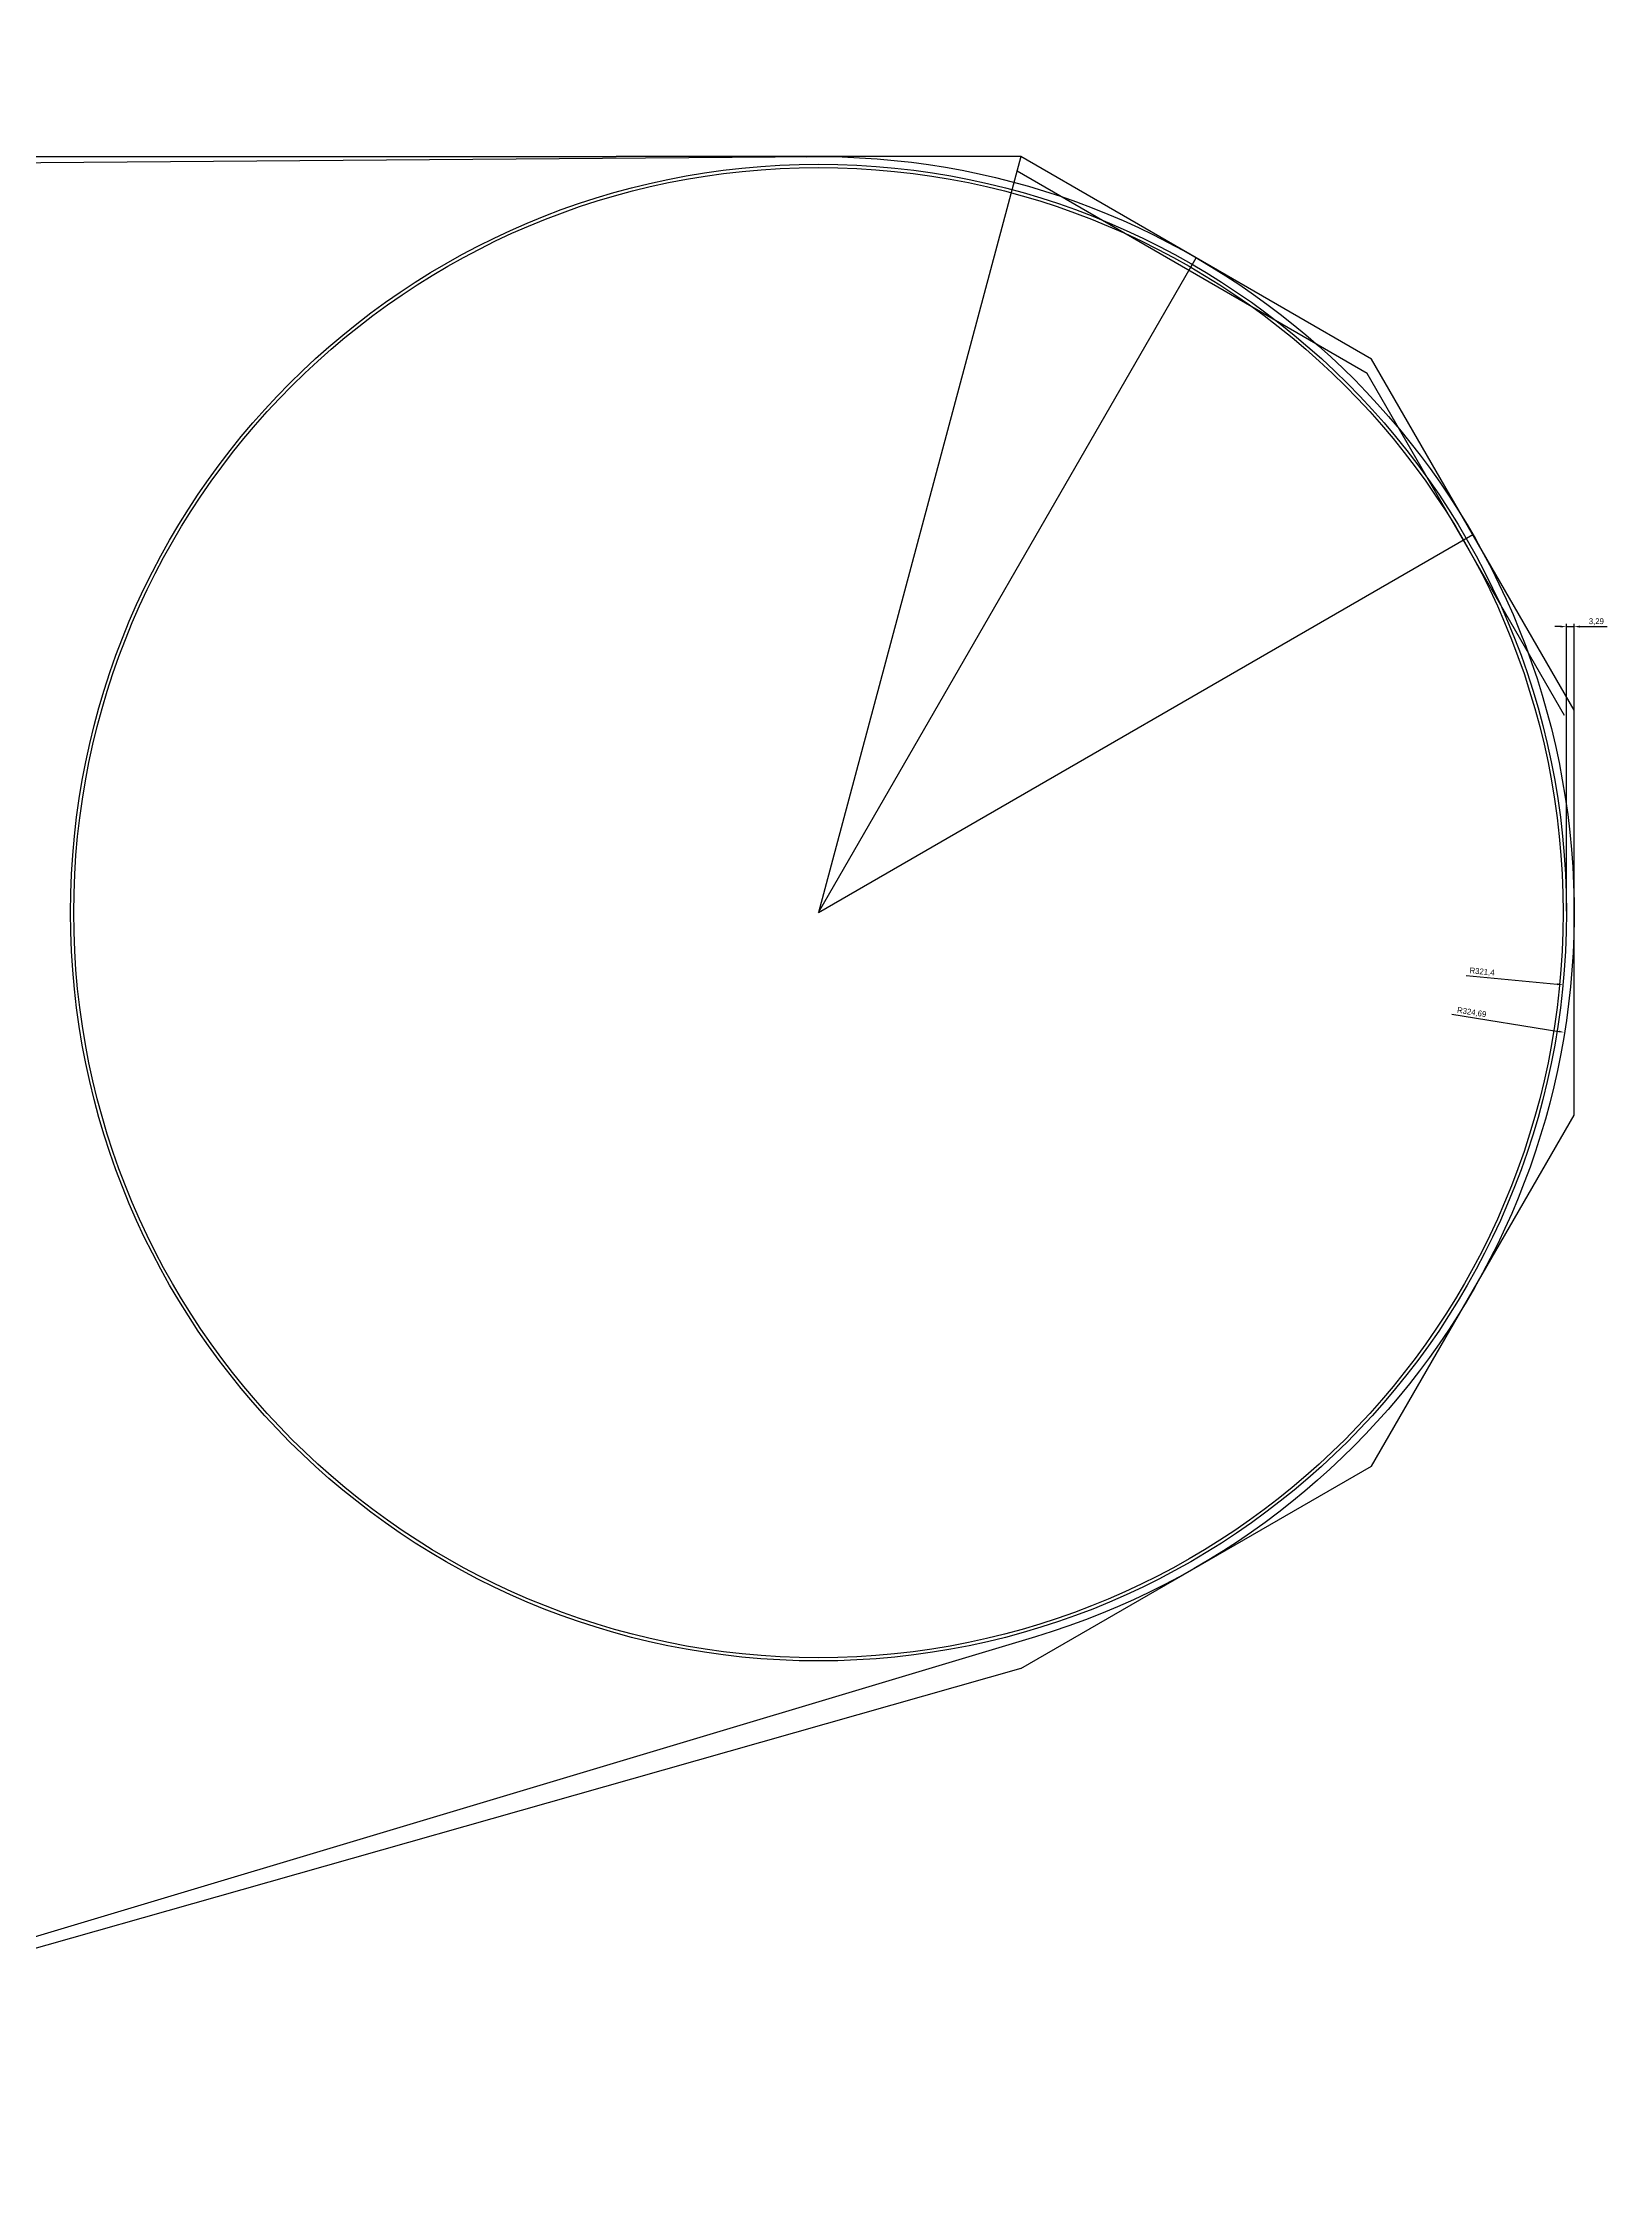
# Model space of a CAD drawing. Header units: millimetres. Extents: x -5117 to 731, y -3788 to -916.
# Drawn here: x 59 to 731, y -3788 to -2865 of the extents above; entities that cross this region are included whole.
import ezdxf

# ---------------------------------------------------------------- set-up
doc = ezdxf.new("R2010")
doc.units = ezdxf.units.MM
doc.dimstyles.new('ISO-25', dxfattribs={"dimtxt": 2.5, "dimasz": 2.5, "dimexe": 1.25, "dimexo": 0.625, "dimtad": 1, "dimtxsty": 'Standard', "dimcen": 2.5, "dimadec": 0, "dimazin": 0, "dimtfac": 1, "dimtmove": 0, "dimatfit": 3, "dimfxl": 0, "dimarcsym": 0})

# ---------------------------------------------------------------- blocks, each defined once
blk = doc.blocks.new('*D2')
at = {"color": 0, "lineweight": -2}
for p, q in [((711.44, -3115.2), (708.94, -3115.2)), ((713.94, -3237.4), (713.94, -3113.95)), ((713.94, -3115.2), (717.23, -3115.2)), ((717.23, -3237.4), (717.23, -3113.95)), ((719.73, -3115.2), (731.4, -3115.2))]:
    blk.add_line(p, q, dxfattribs=at)
at = {"color": 0}
for points in [[(711.44, -3114.78), (711.44, -3115.62), (713.94, -3115.2)], [(719.73, -3114.78), (719.73, -3115.62), (717.23, -3115.2)]]:
    blk.add_solid(points, dxfattribs=at)
at = {"layer": 'Defpoints', "color": 0}
for p in [(717.23, -3115.2), (713.94, -3238.02), (717.23, -3238.02)]:
    blk.add_point(p, dxfattribs=at)
at = {"color": 0, "insert": (726.81, -3113.12), "char_height": 2.5, "attachment_point": 5}
blk.add_mtext('3,29', dxfattribs=at)
blk = doc.blocks.new('*D3')
at = {"color": 0, "lineweight": -2}
blk.add_line((670.85, -3264.99), (709.96, -3268.78), dxfattribs=at)
at = {"color": 0}
blk.add_solid([(710, -3268.37), (709.92, -3269.2), (712.45, -3269.02)], dxfattribs=at)
at = {"layer": 'Defpoints', "color": 0}
for p in [(392.54, -3238.02), (712.45, -3269.02)]:
    blk.add_point(p, dxfattribs=at)
at = {"color": 0, "insert": (677.69, -3263.56), "char_height": 2.5, "attachment_point": 5, "rotation": 354.46526}
blk.add_mtext('R321,4', dxfattribs=at)
blk = doc.blocks.new('*D4')
at = {"color": 0, "lineweight": -2}
blk.add_line((664.66, -3281.72), (710.65, -3289.11), dxfattribs=at)
at = {"color": 0}
blk.add_solid([(710.72, -3288.7), (710.59, -3289.52), (713.12, -3289.51)], dxfattribs=at)
at = {"layer": 'Defpoints', "color": 0}
for p in [(392.54, -3238.02), (713.12, -3289.51)]:
    blk.add_point(p, dxfattribs=at)
at = {"color": 0, "insert": (673.22, -3280.99), "char_height": 2.5, "attachment_point": 5, "rotation": 350.8769}
blk.add_mtext('R324,69', dxfattribs=at)

msp = doc.modelspace()

# ---------------------------------------------------------------- linework, layer by layer
at = {"color": 4}
for p, q in [((-42.459, -2913.336), (131.541, -2913.336)), ((479.541, -2913.336), (305.541, -2913.336)), ((717.229, -3151.025), (630.229, -3000.336)), ((713.169, -3153.369), (628.335, -3006.433)), ((630.229, -3475.713), (717.229, -3325.025)), ((479.541, -3562.713), (312.149, -3610.21)), ((144.757, -3657.707), (-22.635, -3705.204))]:
    msp.add_line(p, q, dxfattribs=at)
at = {"color": 1}
for p, q in [((131.541, -2913.336), (305.541, -2913.336)), ((630.229, -3000.336), (479.541, -2913.336)), ((628.335, -3006.433), (477.872, -2919.563)), ((717.229, -3325.025), (717.229, -3151.025)), ((479.541, -3562.713), (630.229, -3475.713)), ((312.149, -3610.21), (144.757, -3657.707))]:
    msp.add_line(p, q, dxfattribs=at)
for p, q in [((479.541, -2913.336), (392.541, -3238.025)), ((392.541, -3238.025), (554.885, -2956.836)), ((392.541, -3238.025), (673.729, -3075.681))]:
    msp.add_line(p, q)
msp.add_lwpolyline([(387.609, -2913.374, -0.8706705), (485.788, -3549.035), (-251.995, -3770.237, -0.0729517), (-372.648, -3787.934), (-4132.648, -3787.934, -0.1376878), (-4351.275, -3726.567), (-4990.025, -3337.306, -0.803331), (-4828.624, -2866.175), (-4110.368, -2947.534), (392.541, -2913.336)], format="xyb")
for radius in [321.403, 320]:
    msp.add_circle((392.541, -3238.025), radius)

# ---------------------------------------------------------------- dimensions: what is measured, and where the dimension line sits
dim = msp.add_linear_dim(base=(717.229, -3115.2001), p1=(713.9438, -3238.0248), p2=(717.229, -3238.0248), dimstyle='ISO-25')
dim.commit()
dim.dimension.update_dxf_attribs({"geometry": '*D2', "text_midpoint": (726.8124, -3113.1168)})
for mpoint, picture, middle in [((712.445, -3269.024), '*D3', (677.489, -3265.636)), ((713.122, -3289.506), '*D4', (672.888, -3283.045))]:
    dim = msp.add_radius_dim(center=(392.541, -3238.025), mpoint=mpoint, dimstyle='ISO-25')
    dim.commit()
    dim.dimension.update_dxf_attribs({"geometry": picture, "text_midpoint": middle, "dimtype": 164})

doc.saveas('drawing.dxf')
